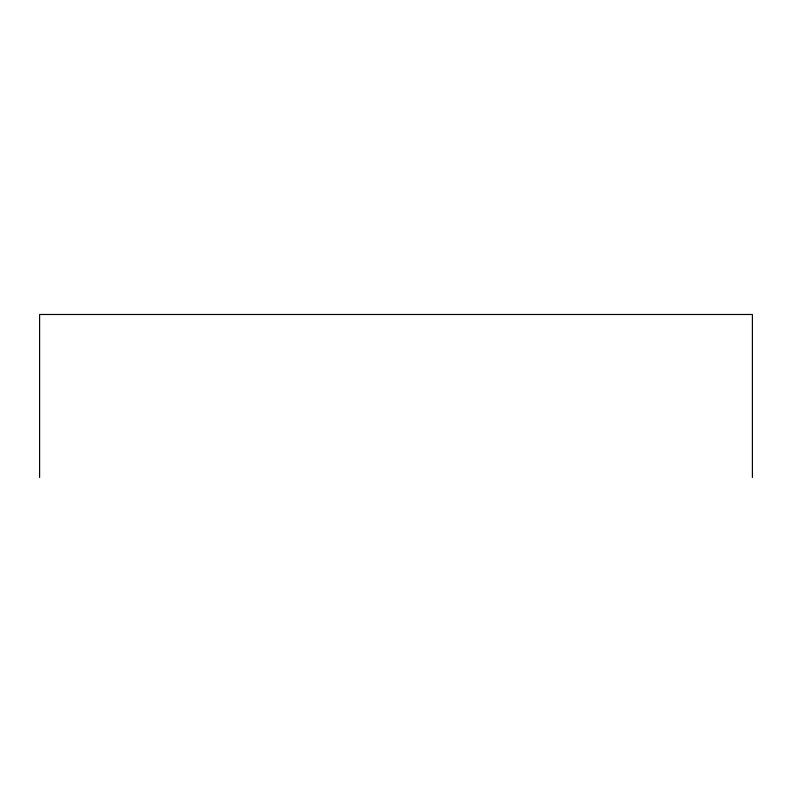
<?xml version="1.0" encoding="UTF-8"?>
<svg xmlns="http://www.w3.org/2000/svg" width="792" height="792" viewBox="0 0 792 792"><rect width="100%" height="100%" fill="white"/><g stroke="black" fill="none" stroke-linecap="round" stroke-linejoin="round"><path stroke-width="1.19" d="M752.4 477.517L752.4 314.483L39.6 314.483L39.6 477.517"/></g></svg>
